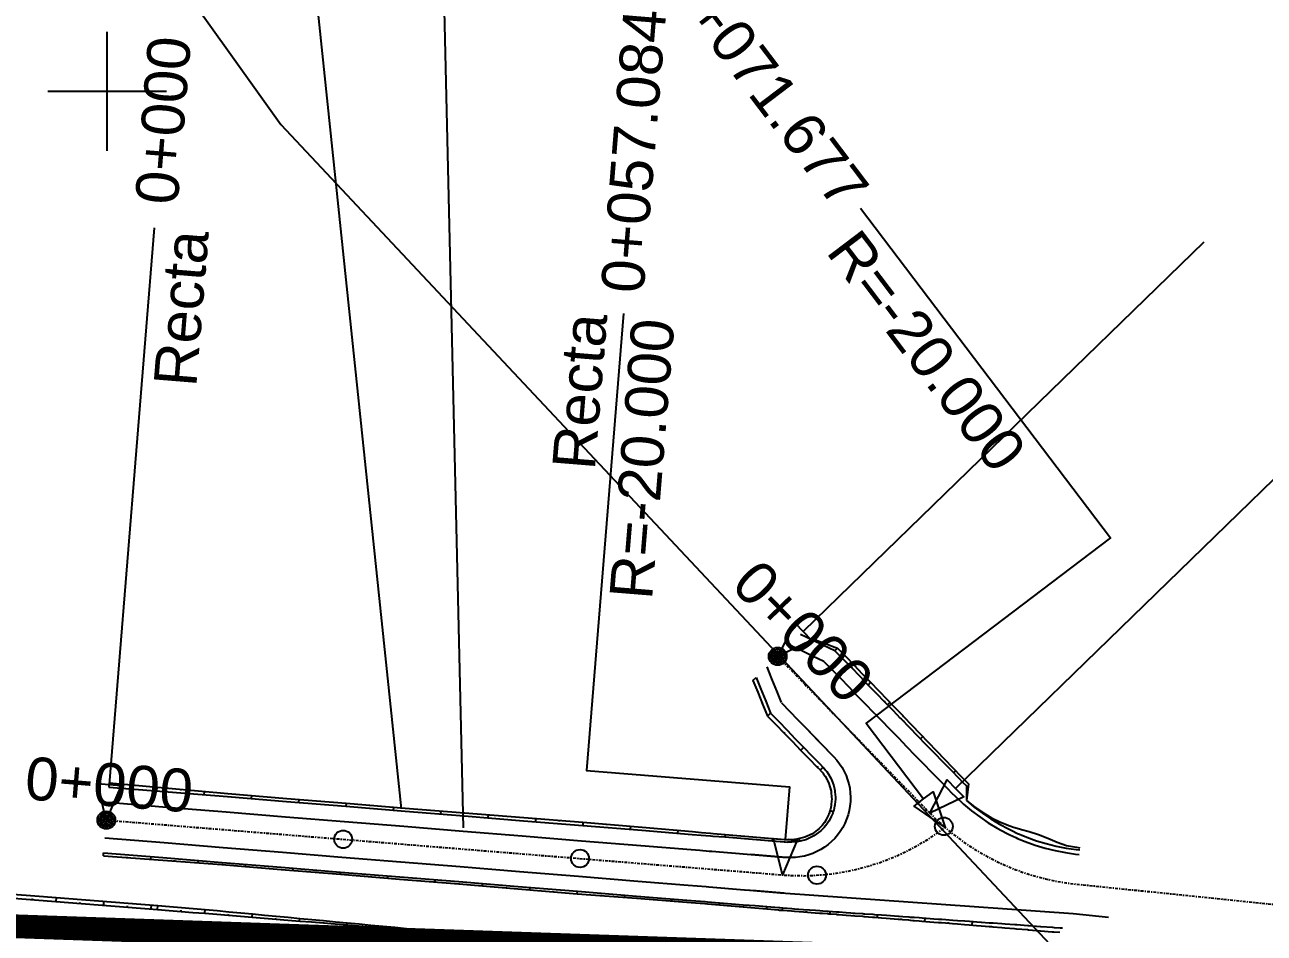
# Model space of a CAD drawing. Header units: metres. Extents: x -4 to 509425, y 7549 to 4732445.
# Drawn here: x 481293.1 to 481397.4, y 4719329.2 to 4719405.6 of the extents above; entities that cross this region are included whole.
import ezdxf
from ezdxf import colors
from ezdxf.entities.mleader import LeaderData, LeaderLine
from ezdxf.enums import TextEntityAlignment as Align
from ezdxf.math import Vec2, Vec3

# ---------------------------------------------------------------- set-up
doc = ezdxf.new("R2010")
doc.units = ezdxf.units.M
doc.header["$LTSCALE"] = 0.01
doc.header["$MEASUREMENT"] = 0
doc.linetypes.add('322308300149-PRV-PLA-PT-URB-220600-XREF_VIALES_1000$0$ACAD_ISO04W100', pattern=[30, 24, -3, 0, -3])
for name, color, linetype in [('-----caminos burgos', 2, 'Continuous'), ('----tav posible trazado', 50, 'Continuous'), ('322308300149-PRV-PLA-PT-TRA-220201-XREF_PLANTA_1000$0$C-RAIL-EXPL', 7, 'Continuous'), ('322308300149-PRV-PLA-PT-URB-220600-XREF_VIALES_1000$0$C-G-GRID-PAR', 252, 'Continuous'), ('322308300149-PRV-PLA-PT-URB-220600-XREF_VIALES_1000$0$C-ROAD-LANE', 4, 'Continuous'), ('322308300149-PRV-PLA-PT-URB-220600-XREF_VIALES_1000$0$C-ROAD-TEXT-INFO-H030 CE-MI-215_2', 1, 'Continuous'), ('322308300149-PRV-PLA-PT-URB-220600-XREF_VIALES_1000$0$C-ROAD-TEXT-INFO-H030 CS-MI-214_9', 1, 'Continuous'), ('322308300149-PRV-PLA-PT-URB-220600-XREF_VIALES_1000$0$G-ANNO-TEXT-05', 2, 'Continuous'), ('322308300149-PRV-PLA-PT-URB-220603-XREF_TXT_VIALES_1000$0$G-ANNO-TEXT-CAM-SERVICIO', 2, 'Continuous')]:
    doc.layers.add(name, color=color, linetype=linetype)
for name, color, linetype, true_color in [('322308300149-PRV-PLA-PT-TRA-220201-XREF_PLANTA_1000$0$C-RAIL-SLOP-FILL', 7, 'Continuous', 0x2eb800), ('322308300149-PRV-PLA-PT-URB-220600-XREF_VIALES_1000$0$C-ROAD-CNTR-CAMINOS', 1, '322308300149-PRV-PLA-PT-URB-220600-XREF_VIALES_1000$0$ACAD_ISO04W100', 0xff0000), ('322308300149-PRV-PLA-PT-URB-220600-XREF_VIALES_1000$0$C-ROAD-TEXT-CNPK-CAMINOS', 1, 'Continuous', 0xff0000), ('322308300149-PRV-PLA-PT-URB-220600-XREF_VIALES_1000$0$C-ROAD-TEXT-CNPK-CAMINOS SERVICIO', 1, 'Continuous', 0xff0000), ('322308300149-PRV-PLA-PT-URB-220600-XREF_VIALES_1000$0$C-ROAD-TEXT-CNPK-CAMINOS-ENLACE', 1, 'Continuous', 0xff0000)]:
    doc.layers.add(name, color=color, linetype=linetype, true_color=true_color)
doc.layers.add('322308300149-PRV-PLA-PT-URB-220600-XREF_VIALES_1000$0$C-ROAD-SLOP-CUTT-CAMINOS', color=7, linetype='Continuous', lineweight=13, true_color=0xff1f1f)
doc.layers.add('322308300149-PRV-PLA-PT-URB-220600-XREF_VIALES_1000$0$C-ROAD-SLOP-FILL-CAMINOS', color=7, linetype='Continuous', lineweight=13, true_color=0x2eb800)
doc.styles.add('322308300149-PRV-PLA-PT-URB-220600-XREF_VIALES_1000$0$Standard', font='arial.ttf')
doc.styles.add('322308300149-PRV-PLA-PT-URB-220600-XREF_VIALES_1000$0$TYPSA_Arial_4.0mm', font='arial.ttf', dxfattribs={"height": 4})
doc.styles.add('322308300149-PRV-PLA-PT-URB-220603-XREF_TXT_VIALES_1000$0$TYPSA_Arial_4.0mm', font='arial.ttf', dxfattribs={"height": 4})

# ---------------------------------------------------------------- blocks, each defined once
blk = doc.blocks.new('322308300149-PRV-PLA-PT-URB-220603-XREF_TXT_VIALES_1000$0$_None')
blk = doc.blocks.new('322308300149-PRV-PLA-PT-URB-220600-XREF_VIALES_1000$0$_None')

msp = doc.modelspace()

# ---------------------------------------------------------------- linework, layer by layer
at = {"layer": '-----caminos burgos'}
msp.add_polyline3d([(481048.411, 4719750.846, 678.667), (481049.974, 4719732.644, 0), (481057.879, 4719714.134, 678.225), (481083.9, 4719666.799, 676.38), (481108.5, 4719628.999, 676.271), (481119.3, 4719602.499, 676.764), (481129.3, 4719591.299, 676.42), (481153.8, 4719573.899, 676.287), (481244.7, 4719494.999, 677.228), (481314.6, 4719397.199, 678.536), (481397.2, 4719309.2, 678.749), (481471.7, 4719234.699, 679.267), (481540.899, 4719155.199, 680.025), (481552.5, 4719145.599, 680.234), (481566.6, 4719140.399, 679.962), (481626.3, 4719133.799, 679.89), (482104.8, 4719085.799, 679.662), (482126.597, 4719084.108, 679.48)], dxfattribs=at)
at = {"layer": '----tav posible trazado', "const_width": 2}
msp.add_lwpolyline([(493126.297, 4722566.687), (489089.768, 4719983.412), (487391.991, 4719524.721), (486385.747, 4719333.899), (484807.586, 4719492.276), (483449.21, 4719303.957), (482224.131, 4719297.677), (480281.462, 4719364.551), (479800.807, 4719478.806), (478248.851, 4719057.394), (477438.206, 4718935.458)], dxfattribs=at)
at = {"layer": '322308300149-PRV-PLA-PT-TRA-220201-XREF_PLANTA_1000$0$C-RAIL-EXPL', "lineweight": -3, "flags": 128}
for points in [[(481182.561, 4719339.883), (481184.387, 4719339.768), (481194.378, 4719339.127), (481204.369, 4719338.473), (481214.36, 4719337.804), (481224.349, 4719337.122), (481234.337, 4719336.426), (481244.324, 4719335.716), (481254.31, 4719334.992), (481264.296, 4719334.255), (481274.28, 4719333.504), (481284.263, 4719332.739), (481294.245, 4719331.96), (481304.226, 4719331.167)], [(481182.569, 4719337.878), (481184.26, 4719337.772), (481194.249, 4719337.132), (481204.237, 4719336.477), (481214.225, 4719335.809), (481224.211, 4719335.127), (481234.196, 4719334.431), (481244.181, 4719333.721), (481254.164, 4719332.998), (481264.147, 4719332.26), (481274.128, 4719331.509), (481284.109, 4719330.745), (481294.088, 4719329.966), (481304.066, 4719329.174)], [(481304.236, 4719331.167), (481305.224, 4719331.087), (481306.222, 4719331.007), (481307.22, 4719330.927), (481308.218, 4719330.847), (481309.216, 4719330.766), (481310.214, 4719330.685), (481311.212, 4719330.604), (481312.21, 4719330.524), (481313.208, 4719330.442), (481314.206, 4719330.361), (481315.204, 4719330.28), (481316.202, 4719330.198), (481317.2, 4719330.117), (481318.197, 4719330.035), (481319.195, 4719329.953), (481320.193, 4719329.871), (481321.191, 4719329.789), (481322.189, 4719329.706), (481323.187, 4719329.624), (481324.185, 4719329.541), (481325.182, 4719329.458), (481326.18, 4719329.376), (481327.178, 4719329.292), (481328.176, 4719329.209), (481329.174, 4719329.126)], [(481304.236, 4719331.167), (481305.224, 4719331.087), (481306.222, 4719331.007), (481307.22, 4719330.927), (481308.218, 4719330.847), (481309.216, 4719330.766), (481310.214, 4719330.685), (481311.212, 4719330.604), (481312.21, 4719330.524), (481313.208, 4719330.442), (481314.206, 4719330.361), (481315.204, 4719330.28), (481316.202, 4719330.198), (481317.2, 4719330.117), (481318.197, 4719330.035), (481319.195, 4719329.953), (481320.193, 4719329.871), (481321.191, 4719329.789), (481322.189, 4719329.706), (481323.187, 4719329.624), (481324.185, 4719329.541), (481325.182, 4719329.458), (481326.18, 4719329.376), (481327.178, 4719329.292), (481328.176, 4719329.209), (481329.174, 4719329.126)]]:
    msp.add_lwpolyline(points, dxfattribs=at)
at = {"layer": '322308300149-PRV-PLA-PT-TRA-220201-XREF_PLANTA_1000$0$C-RAIL-SLOP-FILL', "lineweight": -3}
for p, q in [((481293.723, 4719332.001), (481293.73, 4719332.098)), ((481293.723, 4719332.001), (481293.73, 4719332.098)), ((481295.717, 4719331.843), (481295.742, 4719332.169)), ((481295.717, 4719331.843), (481295.742, 4719332.169)), ((481297.71, 4719331.685), (481297.718, 4719331.783)), ((481297.71, 4719331.685), (481297.718, 4719331.783)), ((481299.704, 4719331.526), (481299.73, 4719331.854)), ((481299.704, 4719331.526), (481299.73, 4719331.854)), ((481301.698, 4719331.368), (481301.706, 4719331.467)), ((481301.698, 4719331.368), (481301.706, 4719331.467)), ((481303.691, 4719331.21), (481303.718, 4719331.539)), ((481303.691, 4719331.21), (481303.718, 4719331.539)), ((481304.236, 4719331.167), (481304.262, 4719331.496)), ((481304.236, 4719331.167), (481304.262, 4719331.496)), ((481306.23, 4719331.007), (481306.237, 4719331.106)), ((481306.23, 4719331.007), (481306.237, 4719331.106)), ((481308.223, 4719330.846), (481308.249, 4719331.172)), ((481308.223, 4719330.846), (481308.249, 4719331.172)), ((481310.217, 4719330.685), (481310.224, 4719330.775)), ((481310.217, 4719330.685), (481310.224, 4719330.775)), ((481312.21, 4719330.524), (481312.232, 4719330.797)), ((481312.21, 4719330.524), (481312.232, 4719330.797)), ((481314.203, 4719330.361), (481314.21, 4719330.436)), ((481314.203, 4719330.361), (481314.21, 4719330.436)), ((481316.197, 4719330.199), (481316.215, 4719330.421)), ((481316.197, 4719330.199), (481316.215, 4719330.421)), ((481318.19, 4719330.035), (481318.195, 4719330.095)), ((481318.19, 4719330.035), (481318.195, 4719330.095)), ((481320.183, 4719329.872), (481320.198, 4719330.045)), ((481320.183, 4719329.872), (481320.198, 4719330.045)), ((481322.177, 4719329.707), (481322.18, 4719329.752)), ((481322.177, 4719329.707), (481322.18, 4719329.752)), ((481324.17, 4719329.542), (481324.18, 4719329.67)), ((481324.17, 4719329.542), (481324.18, 4719329.67)), ((481326.163, 4719329.377), (481326.166, 4719329.409)), ((481326.163, 4719329.377), (481326.166, 4719329.409)), ((481328.156, 4719329.211), (481328.163, 4719329.298)), ((481328.156, 4719329.211), (481328.163, 4719329.298))]:
    msp.add_line(p, q, dxfattribs=at)
at = {"layer": '322308300149-PRV-PLA-PT-TRA-220201-XREF_PLANTA_1000$0$C-RAIL-SLOP-FILL', "lineweight": -3, "flags": 128}
for points in [[(481182.833, 4719342.024), (481184.52, 4719341.876), (481194.5, 4719340.997), (481204.477, 4719340.102), (481214.454, 4719339.198), (481224.429, 4719338.289), (481234.407, 4719337.425), (481244.38, 4719336.497), (481254.352, 4719335.564), (481264.327, 4719334.674), (481274.302, 4719333.798), (481284.287, 4719333.049), (481294.271, 4719332.286), (481304.252, 4719331.497)], [(481304.262, 4719331.496), (481305.25, 4719331.417), (481306.249, 4719331.338), (481307.247, 4719331.259), (481308.244, 4719331.172), (481309.241, 4719331.079), (481310.238, 4719330.985), (481311.235, 4719330.891), (481312.232, 4719330.797), (481313.229, 4719330.703), (481314.226, 4719330.609), (481315.223, 4719330.515), (481316.22, 4719330.421), (481317.217, 4719330.327), (481318.214, 4719330.233), (481319.211, 4719330.138), (481320.207, 4719330.044), (481321.204, 4719329.949), (481322.201, 4719329.855), (481323.198, 4719329.762), (481324.195, 4719329.669), (481325.192, 4719329.576), (481326.189, 4719329.482), (481327.186, 4719329.389), (481328.183, 4719329.296), (481329.18, 4719329.203), (481330.177, 4719329.11)], [(481304.262, 4719331.496), (481305.25, 4719331.417), (481306.249, 4719331.338), (481307.247, 4719331.259), (481308.244, 4719331.172), (481309.241, 4719331.079), (481310.238, 4719330.985), (481311.235, 4719330.891), (481312.232, 4719330.797), (481313.229, 4719330.703), (481314.226, 4719330.609), (481315.223, 4719330.515), (481316.22, 4719330.421), (481317.217, 4719330.327), (481318.214, 4719330.233), (481319.211, 4719330.138), (481320.207, 4719330.044), (481321.204, 4719329.949), (481322.201, 4719329.855), (481323.198, 4719329.762), (481324.195, 4719329.669), (481325.192, 4719329.576), (481326.189, 4719329.482), (481327.186, 4719329.389), (481328.183, 4719329.296), (481329.18, 4719329.203), (481330.177, 4719329.11)]]:
    msp.add_lwpolyline(points, dxfattribs=at)
at = {"layer": '322308300149-PRV-PLA-PT-URB-220600-XREF_VIALES_1000$0$C-ROAD-CNTR-CAMINOS', "lineweight": -3, "flags": 128}
msp.add_lwpolyline([(481356.432, 4719352.463), (481369.244, 4719339.27, 0.1762434), (481381.55, 4719333.307), (481663.072, 4719304.417)], format="xyb", dxfattribs=at)
at = {"layer": '322308300149-PRV-PLA-PT-URB-220600-XREF_VIALES_1000$0$C-ROAD-LANE', "lineweight": -3, "flags": 128}
for points in [[(481357.431, 4719353.433), (481358.393, 4719352.973), (481359.354, 4719352.513), (481360.316, 4719352.052)], [(481360.323, 4719352.045), (481361.012, 4719351.335), (481361.709, 4719350.618), (481362.406, 4719349.9), (481363.102, 4719349.183), (481363.799, 4719348.465), (481364.496, 4719347.748), (481364.732, 4719347.504)], [(481355.513, 4719351.571), (481355.918, 4719350.57), (481356.324, 4719349.57), (481356.729, 4719348.569)], [(481356.736, 4719348.562), (481357.425, 4719347.852), (481358.122, 4719347.134), (481358.819, 4719346.417), (481359.515, 4719345.7), (481360.212, 4719344.982), (481360.909, 4719344.265), (481361.145, 4719344.021)], [(481364.739, 4719347.497), (481365.192, 4719347.031), (481365.822, 4719346.382), (481365.889, 4719346.313), (481366.586, 4719345.596), (481367.282, 4719344.878), (481367.979, 4719344.161), (481368.675, 4719343.444), (481369.372, 4719342.726), (481370.069, 4719342.009), (481370.765, 4719341.291), (481371.037, 4719341.011), (481371.415, 4719340.634), (481372.058, 4719340.041), (481372.73, 4719339.481), (481373.43, 4719338.956), (481374.154, 4719338.466), (481374.903, 4719338.012), (481375.673, 4719337.597), (481375.962, 4719337.454), (481376.463, 4719337.221), (481376.619, 4719337.152), (481377.27, 4719336.884), (481378.094, 4719336.589), (481378.931, 4719336.335), (481379.78, 4719336.123), (481380.638, 4719335.954), (481381.504, 4719335.828), (481381.806, 4719335.794), (481381.809, 4719335.794)], [(481353.711, 4719332.826), (481356.701, 4719332.583), (481381.295, 4719330.82), (481384.279, 4719330.514)]]:
    msp.add_lwpolyline(points, dxfattribs=at)
msp.add_lwpolyline([(481359.055, 4719346.174), (481361.143, 4719344.023, -0.6923988), (481357.152, 4719335.556), (481354.162, 4719335.799)], format="xyb", dxfattribs=at)
at = {"layer": '322308300149-PRV-PLA-PT-URB-220600-XREF_VIALES_1000$0$C-ROAD-SLOP-CUTT-CAMINOS', "lineweight": -3, "flags": 128}
for points in [[(481358.354, 4719354.329), (481359.316, 4719353.869), (481360.277, 4719353.409), (481361.239, 4719352.949)], [(481359.316, 4719353.869), (481359.374, 4719353.926)], [(481359.316, 4719353.869), (481360.277, 4719353.409), (481361.239, 4719352.949)], [(481359.374, 4719353.926), (481360.419, 4719353.546), (481361.463, 4719353.167)], [(481361.12, 4719353.006), (481361.184, 4719353.068)], [(481361.246, 4719352.942), (481361.47, 4719353.159)], [(481361.246, 4719352.942), (481361.935, 4719352.231), (481362.632, 4719351.514), (481363.329, 4719350.797), (481364.025, 4719350.079), (481364.722, 4719349.362), (481365.419, 4719348.644), (481365.655, 4719348.4)], [(481361.246, 4719352.942), (481361.935, 4719352.231), (481362.632, 4719351.514), (481363.329, 4719350.797), (481364.025, 4719350.079), (481364.722, 4719349.362), (481365.419, 4719348.644), (481365.655, 4719348.4)], [(481361.47, 4719353.159), (481362.157, 4719352.447), (481362.852, 4719351.727), (481363.546, 4719351.007), (481364.24, 4719350.288), (481364.934, 4719349.568), (481365.629, 4719348.848), (481365.865, 4719348.604)], [(481362.639, 4719351.507), (481362.705, 4719351.571)], [(481354.346, 4719350.437), (481354.607, 4719350.69)], [(481354.346, 4719350.437), (481354.753, 4719349.439), (481355.161, 4719348.441), (481355.569, 4719347.443)], [(481354.607, 4719350.69), (481355.012, 4719349.69), (481355.417, 4719348.689), (481355.822, 4719347.689)], [(481364.032, 4719350.072), (481364.247, 4719350.281)], [(481355.101, 4719348.588), (481355.178, 4719348.662)], [(481365.426, 4719348.637), (481365.489, 4719348.698)], [(481355.576, 4719347.436), (481355.829, 4719347.681)], [(481355.829, 4719347.681), (481356.518, 4719346.971), (481357.215, 4719346.254), (481357.912, 4719345.536), (481358.608, 4719344.819), (481359.305, 4719344.101), (481360.002, 4719343.384), (481360.239, 4719343.14)], [(481365.662, 4719348.393), (481365.872, 4719348.596)], [(481365.662, 4719348.393), (481366.115, 4719347.927), (481366.745, 4719347.278), (481366.812, 4719347.209), (481367.509, 4719346.492), (481368.205, 4719345.775), (481368.902, 4719345.057), (481369.599, 4719344.34), (481370.295, 4719343.622), (481370.992, 4719342.905), (481371.688, 4719342.188), (481371.96, 4719341.908), (481372.31, 4719341.558)], [(481365.662, 4719348.393), (481366.115, 4719347.927), (481366.745, 4719347.278), (481366.812, 4719347.209), (481367.509, 4719346.492), (481368.205, 4719345.775), (481368.902, 4719345.057), (481369.599, 4719344.34), (481370.295, 4719343.622), (481370.992, 4719342.905), (481371.688, 4719342.188), (481371.96, 4719341.908), (481372.31, 4719341.558), (481372.313, 4719340.332)], [(481365.872, 4719348.596), (481366.323, 4719348.129), (481366.951, 4719347.478), (481367.017, 4719347.409), (481367.711, 4719346.689), (481368.404, 4719345.968), (481369.097, 4719345.246), (481369.788, 4719344.524), (481370.479, 4719343.801), (481371.173, 4719343.081), (481371.872, 4719342.365), (481372.144, 4719342.086), (481372.491, 4719341.745), (481372.313, 4719340.333)], [(481355.576, 4719347.436), (481356.267, 4719346.727), (481356.965, 4719346.011), (481357.663, 4719345.295), (481358.362, 4719344.579), (481359.06, 4719343.864), (481359.759, 4719343.148), (481359.997, 4719342.905)], [(481367.056, 4719346.958), (481367.117, 4719347.018)], [(481356.972, 4719346.004), (481357.047, 4719346.076)], [(481368.449, 4719345.524), (481368.647, 4719345.715)], [(481358.369, 4719344.572), (481358.615, 4719344.812)], [(481369.842, 4719344.089), (481369.899, 4719344.143)], [(481360.242, 4719343.136), (481360.243, 4719343.135), (481360.482, 4719342.862), (481360.554, 4719342.767), (481360.699, 4719342.556), (481360.89, 4719342.22), (481360.918, 4719342.162), (481361.035, 4719341.891), (481361.141, 4719341.576), (481361.233, 4719341.172), (481361.251, 4719341.055), (481361.284, 4719340.615), (481361.283, 4719340.429), (481361.273, 4719340.254), (481361.238, 4719339.96), (481361.218, 4719339.844), (481361.191, 4719339.72), (481361.185, 4719339.691), (481361.141, 4719339.522), (481361.121, 4719339.455), (481361.087, 4719339.351), (481361.082, 4719339.335), (481361.061, 4719339.278), (481361.039, 4719339.217), (481361.013, 4719339.153), (481361.004, 4719339.129), (481361.004, 4719339.129), (481361.004, 4719339.128), (481361, 4719339.12), (481360.998, 4719339.114), (481360.981, 4719339.075), (481360.971, 4719339.051), (481360.966, 4719339.04), (481360.953, 4719339.011), (481360.95, 4719339.006), (481360.942, 4719338.988), (481360.942, 4719338.987), (481360.937, 4719338.978), (481360.934, 4719338.971), (481360.931, 4719338.964), (481360.931, 4719338.964), (481360.93, 4719338.963), (481360.93, 4719338.962), (481360.925, 4719338.952), (481360.728, 4719338.589), (481360.565, 4719338.347), (481360.346, 4719338.076), (481360.068, 4719337.795), (481359.472, 4719337.352), (481358.799, 4719337.037), (481358.078, 4719336.861), (481357.627, 4719336.826), (481357.337, 4719336.833), (481357.263, 4719336.838)], [(481360, 4719342.902), (481360.001, 4719342.901), (481360.219, 4719342.653), (481360.285, 4719342.567), (481360.418, 4719342.376), (481360.593, 4719342.071), (481360.619, 4719342.018), (481360.728, 4719341.772), (481360.827, 4719341.485), (481360.916, 4719341.118), (481360.934, 4719341.01), (481360.971, 4719340.609), (481360.973, 4719340.438), (481360.967, 4719340.277), (481360.941, 4719340.006), (481360.925, 4719339.9), (481360.904, 4719339.784), (481360.898, 4719339.758), (481360.862, 4719339.601), (481360.845, 4719339.539), (481360.817, 4719339.442), (481360.812, 4719339.427), (481360.795, 4719339.374), (481360.776, 4719339.316), (481360.754, 4719339.257), (481360.746, 4719339.235), (481360.746, 4719339.234), (481360.746, 4719339.234), (481360.742, 4719339.226), (481360.74, 4719339.22), (481360.726, 4719339.184), (481360.717, 4719339.162), (481360.713, 4719339.151), (481360.702, 4719339.124), (481360.7, 4719339.119), (481360.693, 4719339.103), (481360.692, 4719339.102), (481360.688, 4719339.093), (481360.686, 4719339.086), (481360.683, 4719339.08), (481360.683, 4719339.079), (481360.682, 4719339.079), (481360.682, 4719339.078), (481360.678, 4719339.068), (481360.504, 4719338.726), (481360.359, 4719338.497), (481360.161, 4719338.24), (481359.907, 4719337.971), (481359.354, 4719337.547), (481358.726, 4719337.243), (481358.048, 4719337.073), (481357.623, 4719337.037), (481357.349, 4719337.042), (481357.28, 4719337.047)], [(481359.766, 4719343.141), (481359.839, 4719343.212)], [(481360, 4719342.902), (481360.242, 4719343.136)], [(481371.236, 4719342.654), (481371.418, 4719342.831)], [(481360.866, 4719341.324), (481360.961, 4719341.346)], [(481372.311, 4719341.093), (481372.345, 4719341.129)], [(481326.087, 4719339.623), (481326.08, 4719339.547)], [(481328.08, 4719339.463), (481328.059, 4719339.206)], [(481330.074, 4719339.303), (481330.067, 4719339.226)], [(481360.837, 4719339.51), (481361.111, 4719339.424)], [(481332.067, 4719339.144), (481332.046, 4719338.883)], [(481334.061, 4719338.984), (481334.055, 4719338.905)], [(481336.055, 4719338.824), (481336.033, 4719338.56)], [(481338.048, 4719338.664), (481338.042, 4719338.584)], [(481340.042, 4719338.504), (481340.02, 4719338.236)], [(481342.035, 4719338.34), (481342.029, 4719338.26)], [(481344.028, 4719338.175), (481344.007, 4719337.913)], [(481346.021, 4719338.006), (481346.015, 4719337.93)], [(481348.014, 4719337.833), (481347.994, 4719337.59)], [(481350.006, 4719337.656), (481350, 4719337.588)], [(481351.998, 4719337.479), (481351.981, 4719337.267)], [(481353.991, 4719337.311), (481353.986, 4719337.249)], [(481359.875, 4719337.946), (481359.922, 4719337.893)], [(481355.984, 4719337.149), (481355.968, 4719336.943)], [(481358.217, 4719337.115), (481358.257, 4719336.905)], [(481299.682, 4719335.686), (481299.702, 4719335.936)], [(481299.682, 4719335.686), (481304.669, 4719335.324), (481309.656, 4719334.96), (481314.639, 4719334.545), (481319.622, 4719334.131), (481324.605, 4719333.723), (481329.588, 4719333.314), (481334.571, 4719332.906), (481339.555, 4719332.497), (481344.541, 4719332.124), (481348.78, 4719331.789), (481349.525, 4719331.729), (481350.305, 4719331.665), (481350.522, 4719331.647), (481351.518, 4719331.564), (481352.515, 4719331.478), (481353.511, 4719331.39), (481354.507, 4719331.3), (481355.503, 4719331.212), (481356.499, 4719331.128), (481356.583, 4719331.121), (481356.842, 4719331.1)], [(481299.702, 4719335.936), (481304.686, 4719335.532), (481309.67, 4719335.128), (481314.653, 4719334.724), (481319.637, 4719334.32), (481324.621, 4719333.916), (481329.604, 4719333.512), (481334.588, 4719333.108), (481339.571, 4719332.704), (481344.555, 4719332.3), (481348.794, 4719331.956), (481349.539, 4719331.896), (481350.319, 4719331.832), (481350.535, 4719331.815), (481351.532, 4719331.734), (481352.529, 4719331.653), (481353.526, 4719331.572), (481354.522, 4719331.492), (481355.519, 4719331.411), (481356.516, 4719331.33), (481356.599, 4719331.323), (481356.856, 4719331.304)], [(481301.677, 4719335.541), (481301.682, 4719335.611)], [(481303.672, 4719335.396), (481303.689, 4719335.613)], [(481305.666, 4719335.251), (481305.671, 4719335.311)], [(481307.661, 4719335.106), (481307.676, 4719335.29)], [(481309.656, 4719334.96), (481309.66, 4719335.011)], [(481311.649, 4719334.794), (481311.663, 4719334.967)], [(481313.642, 4719334.628), (481313.646, 4719334.681)], [(481315.635, 4719334.463), (481315.65, 4719334.643)], [(481317.628, 4719334.297), (481317.633, 4719334.352)], [(481319.622, 4719334.131), (481319.637, 4719334.32)], [(481321.615, 4719333.968), (481321.62, 4719334.025)], [(481323.608, 4719333.804), (481323.624, 4719333.997)], [(481325.602, 4719333.641), (481325.606, 4719333.699)], [(481327.595, 4719333.478), (481327.611, 4719333.674)], [(481329.588, 4719333.314), (481329.593, 4719333.374)], [(481331.581, 4719333.151), (481331.598, 4719333.35)], [(481333.575, 4719332.987), (481333.58, 4719333.048)], [(481335.568, 4719332.824), (481335.585, 4719333.027)], [(481337.561, 4719332.661), (481337.566, 4719332.722)], [(481339.555, 4719332.497), (481339.571, 4719332.704)], [(481341.549, 4719332.348), (481341.554, 4719332.406)], [(481343.544, 4719332.199), (481343.558, 4719332.381)], [(481345.538, 4719332.045), (481345.542, 4719332.097)], [(481347.532, 4719331.888), (481347.545, 4719332.057)], [(481349.525, 4719331.729), (481349.529, 4719331.779)], [(481351.518, 4719331.564), (481351.532, 4719331.734)], [(481353.511, 4719331.39), (481353.515, 4719331.444)], [(481355.503, 4719331.212), (481355.519, 4719331.411)], [(481356.846, 4719331.101), (481356.86, 4719331.304)], [(481356.846, 4719331.101), (481357.594, 4719331.046), (481357.836, 4719331.028), (481358.591, 4719330.973), (481359.588, 4719330.899), (481359.949, 4719330.872), (481360.202, 4719330.853), (481360.209, 4719330.852), (481360.585, 4719330.824), (481360.693, 4719330.815), (481361.365, 4719330.764), (481361.437, 4719330.759), (481361.583, 4719330.748), (481362.181, 4719330.702), (481362.58, 4719330.671), (481362.925, 4719330.644), (481363.577, 4719330.594), (481363.668, 4719330.587), (481363.738, 4719330.581), (481364.412, 4719330.528), (481364.574, 4719330.515), (481365.156, 4719330.469), (481365.571, 4719330.436), (481365.9, 4719330.41), (481366.567, 4719330.357), (481366.644, 4719330.35), (481366.934, 4719330.327), (481367.451, 4719330.285), (481367.564, 4719330.276), (481367.807, 4719330.256), (481367.905, 4719330.248), (481368.328, 4719330.214), (481368.561, 4719330.195), (481369.238, 4719330.139), (481369.558, 4719330.113), (481369.95, 4719330.081), (481370.181, 4719330.063), (481370.212, 4719330.06), (481370.554, 4719330.032), (481371.152, 4719329.984), (481371.551, 4719329.952), (481372.15, 4719329.904), (481372.548, 4719329.873), (481373.173, 4719329.824), (481373.545, 4719329.795), (481373.555, 4719329.794), (481374.217, 4719329.743), (481374.424, 4719329.728), (481374.542, 4719329.718), (481375.28, 4719329.658), (481375.539, 4719329.637), (481376.36, 4719329.568), (481376.535, 4719329.553), (481377.453, 4719329.471), (481377.532, 4719329.464), (481378.528, 4719329.377), (481378.557, 4719329.375), (481379.524, 4719329.291), (481379.669, 4719329.279), (481380.18, 4719329.248)], [(481356.86, 4719331.304), (481357.608, 4719331.251), (481357.851, 4719331.233), (481358.606, 4719331.179), (481359.603, 4719331.108), (481359.964, 4719331.082), (481360.217, 4719331.064), (481360.224, 4719331.063), (481360.601, 4719331.036), (481360.708, 4719331.029), (481361.381, 4719330.98), (481361.452, 4719330.975), (481361.598, 4719330.965), (481362.196, 4719330.922), (481362.596, 4719330.893), (481362.941, 4719330.869), (481363.593, 4719330.822), (481363.685, 4719330.815), (481363.755, 4719330.81), (481364.429, 4719330.762), (481364.59, 4719330.75), (481365.173, 4719330.709), (481365.588, 4719330.679), (481365.918, 4719330.655), (481366.585, 4719330.607), (481366.662, 4719330.602), (481366.952, 4719330.581), (481367.47, 4719330.544), (481367.583, 4719330.536), (481367.826, 4719330.518), (481367.924, 4719330.511), (481368.347, 4719330.481), (481368.58, 4719330.464), (481369.258, 4719330.416), (481369.578, 4719330.393), (481369.97, 4719330.365), (481370.201, 4719330.348), (481370.233, 4719330.346), (481370.575, 4719330.321), (481371.173, 4719330.278), (481371.573, 4719330.25), (481372.172, 4719330.207), (481372.57, 4719330.178), (481373.195, 4719330.134), (481373.567, 4719330.107), (481373.578, 4719330.106), (481374.24, 4719330.059), (481374.446, 4719330.044), (481374.565, 4719330.035), (481375.304, 4719329.982), (481375.562, 4719329.964), (481376.384, 4719329.905), (481376.56, 4719329.892), (481377.478, 4719329.827), (481377.557, 4719329.821), (481378.555, 4719329.749), (481378.584, 4719329.747), (481379.552, 4719329.678), (481379.697, 4719329.667), (481380.207, 4719329.631), (481380.389, 4719329.618)], [(481358.84, 4719330.954), (481358.845, 4719331.016)], [(481360.835, 4719330.805), (481360.85, 4719331.018)], [(481362.829, 4719330.652), (481362.834, 4719330.719)], [(481364.823, 4719330.496), (481364.84, 4719330.732)], [(481366.817, 4719330.336), (481366.822, 4719330.412)], [(481368.81, 4719330.174), (481368.83, 4719330.446)], [(481370.804, 4719330.012), (481370.81, 4719330.099)], [(481372.797, 4719329.853), (481372.819, 4719330.16)]]:
    msp.add_lwpolyline(points, dxfattribs=at)
at = {"layer": '322308300149-PRV-PLA-PT-URB-220600-XREF_VIALES_1000$0$C-ROAD-SLOP-FILL-CAMINOS', "lineweight": -3, "flags": 128}
for points in [[(481372.313, 4719340.333), (481372.988, 4719339.807), (481373.694, 4719339.326), (481374.428, 4719338.892), (481375.188, 4719338.51), (481375.978, 4719338.199), (481376.274, 4719338.097), (481376.784, 4719337.94), (481376.942, 4719337.895), (481377.599, 4719337.733), (481378.387, 4719337.474), (481379.159, 4719337.16), (481379.938, 4719336.832), (481380.738, 4719336.538), (481381.573, 4719336.4), (481381.864, 4719336.362), (481381.867, 4719336.361)], [(481372.313, 4719340.332), (481372.97, 4719339.785), (481373.654, 4719339.27), (481374.363, 4719338.791), (481375.095, 4719338.348), (481375.848, 4719337.942), (481376.13, 4719337.802), (481376.62, 4719337.574), (481376.773, 4719337.506), (481377.41, 4719337.245), (481378.215, 4719336.956), (481379.034, 4719336.707), (481379.864, 4719336.5), (481380.704, 4719336.335), (481381.55, 4719336.212), (481381.845, 4719336.179), (481381.848, 4719336.178)], [(481373.277, 4719339.554), (481373.305, 4719339.591)]]:
    msp.add_lwpolyline(points, dxfattribs=at)
at = {"layer": '322308300149-PRV-PLA-PT-URB-220600-XREF_VIALES_1000$0$C-ROAD-TEXT-CNPK-CAMINOS'}
for centre in [(481339.795, 4719335.459), (481359.736, 4719334.055)]:
    msp.add_circle(centre, 0.75, dxfattribs=at)
at = {"layer": '322308300149-PRV-PLA-PT-URB-220600-XREF_VIALES_1000$0$C-ROAD-TEXT-CNPK-CAMINOS SERVICIO'}
for centre in [(481339.795, 4719335.459), (481359.736, 4719334.055)]:
    msp.add_circle(centre, 0.75, dxfattribs=at)
at = {"layer": '322308300149-PRV-PLA-PT-URB-220600-XREF_VIALES_1000$0$C-ROAD-TEXT-CNPK-CAMINOS-ENLACE'}
for centre, radius in [((481356.432, 4719352.463), 0.75), ((481356.432, 4719352.463), 0.6), ((481356.432, 4719352.463), 0.45), ((481356.432, 4719352.463), 0.3), ((481356.432, 4719352.463), 0.15), ((481370.41, 4719338.161), 0.75)]:
    msp.add_circle(centre, radius, dxfattribs=at)
at = {"layer": '322308300149-PRV-PLA-PT-URB-220600-XREF_VIALES_1000$0$C-ROAD-TEXT-INFO-H030 CE-MI-215_2', "lineweight": -3, "flags": 128}
for points in [[(481392.302, 4719387.296), (481358.584, 4719354.553), (481359.281, 4719353.836), (481356.432, 4719352.463), (481357.888, 4719355.27), (481358.584, 4719354.553)], [(481405.114, 4719374.102), (481371.396, 4719341.36), (481372.093, 4719340.642), (481369.244, 4719339.27), (481370.699, 4719342.077), (481371.396, 4719341.36)]]:
    msp.add_lwpolyline(points, dxfattribs=at)
at = {"layer": '322308300149-PRV-PLA-PT-URB-220600-XREF_VIALES_1000$0$C-ROAD-TEXT-INFO-H030 CS-MI-214_9', "lineweight": -3, "flags": 128}
for points in [[(481363.394, 4719390.184), (481384.442, 4719362.426), (481363.882, 4719346.835), (481368.711, 4719340.467), (481369.507, 4719341.071), (481370.523, 4719338.076), (481367.914, 4719339.863), (481368.711, 4719340.467)], [(481343.449, 4719381.315), (481340.331, 4719342.86), (481357.422, 4719341.474), (481357.065, 4719337.068), (481358.062, 4719336.988), (481356.823, 4719334.078), (481356.068, 4719337.149), (481357.065, 4719337.068)]]:
    msp.add_lwpolyline(points, dxfattribs=at)

# ---------------------------------------------------------------- texts
at = {"layer": '322308300149-PRV-PLA-PT-URB-220600-XREF_VIALES_1000$0$C-ROAD-TEXT-CNPK-CAMINOS-ENLACE', "style": '322308300149-PRV-PLA-PT-URB-220600-XREF_VIALES_1000$0$Standard'}
msp.add_text('0+000', height=3.6, rotation=314.15926, dxfattribs=at).set_placement((481358.584, 4719354.553), align=Align.MIDDLE_CENTER)
at = {"layer": '322308300149-PRV-PLA-PT-URB-220600-XREF_VIALES_1000$0$C-ROAD-TEXT-INFO-H030 CS-MI-214_9', "style": '322308300149-PRV-PLA-PT-URB-220600-XREF_VIALES_1000$0$Standard', "oblique": 360}
msp.add_text('0+071.677', height=3.6, rotation=307.17256, dxfattribs=at).set_placement((481362.873, 4719390.859), align=Align.MIDDLE_RIGHT)
at = {"layer": '322308300149-PRV-PLA-PT-URB-220600-XREF_VIALES_1000$0$C-ROAD-TEXT-INFO-H030 CS-MI-214_9', "style": '322308300149-PRV-PLA-PT-URB-220600-XREF_VIALES_1000$0$Standard'}
msp.add_text('0+057.084', height=3.6, rotation=85.36454, dxfattribs=at).set_placement((481343.331, 4719383.07), align=Align.MIDDLE_LEFT)
at = {"layer": '322308300149-PRV-PLA-PT-URB-220600-XREF_VIALES_1000$0$C-ROAD-TEXT-INFO-H030 CS-MI-214_9', "style": '322308300149-PRV-PLA-PT-URB-220600-XREF_VIALES_1000$0$Standard', "oblique": 360}
msp.add_text('R=-20.000', height=3.6, rotation=307.17256, dxfattribs=at).set_placement((481363.284, 4719388.661), align=Align.TOP_LEFT)
at = {"layer": '322308300149-PRV-PLA-PT-URB-220600-XREF_VIALES_1000$0$C-ROAD-TEXT-INFO-H030 CS-MI-214_9', "style": '322308300149-PRV-PLA-PT-URB-220600-XREF_VIALES_1000$0$Standard'}
msp.add_text('Recta', height=3.6, rotation=85.36454, dxfattribs=at).set_placement((481343.169, 4719381.077), align=Align.BOTTOM_RIGHT)
msp.add_text('R=-20.000', height=3.6, rotation=85.36454, dxfattribs=at).set_placement((481344.166, 4719380.996), align=Align.TOP_RIGHT)

# ---------------------------------------------------------------- next in the draw order: leaders
at = {"layer": '322308300149-PRV-PLA-PT-URB-220603-XREF_TXT_VIALES_1000$0$G-ANNO-TEXT-CAM-SERVICIO', "linetype": 'Continuous'}
ml = msp.add_multileader_mtext('Standard', dxfattribs=at)
ml.set_content('{\\C256;CAMINO DE SERVICIO MARGEN IZQUIERDO 214+900}', color=2, style='322308300149-PRV-PLA-PT-URB-220603-XREF_TXT_VIALES_1000$0$TYPSA_Arial_4.0mm')
ml.set_leader_properties(color=3, linetype='ByLayer', lineweight=-1)
ml.set_arrow_properties(name='322308300149-PRV-PLA-PT-URB-220603-XREF_TXT_VIALES_1000$0$_None')
ml.build(insert=Vec2(0, 0))
ml.multileader.update_dxf_attribs({"has_text_frame": 1, "text_left_attachment_type": 2, "text_right_attachment_type": 2, "dogleg_length": 3, "arrow_head_size": 3})
ctx = ml.context
ctx.base_point, ctx.arrow_head_size, ctx.landing_gap_size, ctx.plane_origin, ctx.plane_x_axis, ctx.plane_y_axis = Vec3(481229.253, 4719443.159), 3, 1.5, Vec3(481489.425, 4719613.85), Vec3(0.995621, -0.0934812), Vec3(0.0934812, 0.995621)
ctx.left_attachment, ctx.right_attachment = 2, 2
notes = []
notes.append((ctx, [(1, (1, 1, 0), (481314.781, 4719435.128), (-0.995621, 0.0934812), 3, [(0, [(481325.089, 4719336.651)], 0, [])])]))
ctx.mtext.insert, ctx.mtext.text_direction, ctx.mtext.rotation, ctx.mtext.width, ctx.mtext.flow_direction = Vec3(481231.266, 4719448.554), Vec3(0.995621, -0.0934812), 6.1895674, 81.0338, 5
ctx.mtext.has_bg_fill, ctx.mtext.bg_color, ctx.mtext.bg_scale_factor, ctx.mtext.bg_transparency, ctx.mtext.use_window_bg_color = 1, -1027028792, 1.5, 0, 1
for ctx, leaders in notes:
    for number, flags, end, landing, length, lines in leaders:
        leader = LeaderData()
        leader.index, (leader.has_last_leader_line, leader.has_dogleg_vector, leader.attachment_direction) = number, flags
        leader.last_leader_point, leader.dogleg_vector, leader.dogleg_length = Vec3(end), Vec3(landing), length
        for number, points, colour, breaks in lines:
            line = LeaderLine()
            line.index, line.vertices, line.color, line.breaks = number, Vec3.list(points), colors.encode_raw_color(colour), breaks
            leader.lines.append(line)
        ctx.leaders.append(leader)

# ---------------------------------------------------------------- next in the draw order: linework, layer by layer
at = {"layer": '322308300149-PRV-PLA-PT-URB-220600-XREF_VIALES_1000$0$C-G-GRID-PAR', "lineweight": -3, "flags": 128}
for points in [[(481300, 4719395), (481300, 4719405)], [(481295, 4719400), (481305, 4719400)]]:
    msp.add_lwpolyline(points, dxfattribs=at)
at = {"layer": '322308300149-PRV-PLA-PT-URB-220600-XREF_VIALES_1000$0$C-ROAD-CNTR-CAMINOS', "lineweight": -3, "flags": 128}
msp.add_lwpolyline([(481299.926, 4719338.691), (481356.823, 4719334.078, 0.1844728), (481370.523, 4719338.076)], format="xyb", dxfattribs=at)
at = {"layer": '322308300149-PRV-PLA-PT-URB-220600-XREF_VIALES_1000$0$C-ROAD-LANE', "lineweight": -3, "flags": 128}
for points in [[(481300.047, 4719340.187), (481305.031, 4719339.782), (481310.014, 4719339.378), (481314.998, 4719338.974), (481319.981, 4719338.57), (481324.965, 4719338.166), (481329.949, 4719337.762), (481334.932, 4719337.358), (481339.916, 4719336.954), (481344.9, 4719336.55), (481349.138, 4719336.206), (481349.883, 4719336.146), (481350.663, 4719336.083), (481350.88, 4719336.065), (481351.877, 4719335.984), (481352.874, 4719335.903), (481353.87, 4719335.823), (481354.867, 4719335.742), (481355.864, 4719335.661), (481356.86, 4719335.58), (481356.944, 4719335.573), (481357.153, 4719335.558)], [(481299.804, 4719337.196), (481304.788, 4719336.792), (481309.772, 4719336.388), (481314.755, 4719335.984), (481319.739, 4719335.58), (481324.723, 4719335.176), (481329.706, 4719334.772), (481334.69, 4719334.368), (481339.674, 4719333.964), (481344.657, 4719333.56), (481348.896, 4719333.216), (481349.641, 4719333.156), (481350.421, 4719333.092), (481350.638, 4719333.075), (481351.634, 4719332.994), (481352.631, 4719332.913), (481353.628, 4719332.832), (481354.625, 4719332.752), (481355.621, 4719332.671), (481356.618, 4719332.59), (481356.701, 4719332.583), (481356.944, 4719332.565)]]:
    msp.add_lwpolyline(points, dxfattribs=at)
at = {"layer": '322308300149-PRV-PLA-PT-URB-220600-XREF_VIALES_1000$0$C-ROAD-SLOP-CUTT-CAMINOS', "lineweight": -3, "flags": 128}
for points in [[(481300.179, 4719341.81), (481300.151, 4719341.469)], [(481300.151, 4719341.469), (481305.135, 4719341.065), (481310.118, 4719340.661), (481315.102, 4719340.257), (481320.085, 4719339.853), (481325.069, 4719339.449), (481330.053, 4719339.044), (481335.036, 4719338.64), (481340.02, 4719338.236), (481345.004, 4719337.832), (481349.242, 4719337.489), (481349.987, 4719337.428), (481350.767, 4719337.365), (481350.984, 4719337.347), (481351.981, 4719337.267), (481352.978, 4719337.186), (481353.974, 4719337.105), (481354.971, 4719337.024), (481355.968, 4719336.943), (481356.964, 4719336.862), (481357.048, 4719336.856), (481357.242, 4719336.841)], [(481300.179, 4719341.81), (481305.159, 4719341.364), (481310.139, 4719340.917), (481315.122, 4719340.503), (481320.106, 4719340.103), (481325.09, 4719339.703), (481330.074, 4719339.303), (481335.058, 4719338.904), (481340.042, 4719338.504), (481345.025, 4719338.093), (481349.262, 4719337.725), (481350.006, 4719337.656), (481350.785, 4719337.586), (481351.002, 4719337.567), (481351.998, 4719337.479), (481352.994, 4719337.394), (481353.991, 4719337.311), (481354.988, 4719337.229), (481355.984, 4719337.149), (481356.981, 4719337.07), (481357.065, 4719337.063), (481357.257, 4719337.05)], [(481302.171, 4719341.631), (481302.163, 4719341.534)], [(481304.163, 4719341.453), (481304.138, 4719341.146)], [(481306.155, 4719341.274), (481306.148, 4719341.187)], [(481308.147, 4719341.096), (481308.125, 4719340.822)], [(481310.139, 4719340.917), (481310.133, 4719340.84)], [(481312.132, 4719340.751), (481312.112, 4719340.499)], [(481314.125, 4719340.585), (481314.119, 4719340.511)], [(481316.119, 4719340.423), (481316.099, 4719340.176)], [(481318.112, 4719340.263), (481318.106, 4719340.188)], [(481320.106, 4719340.103), (481320.085, 4719339.853)], [(481322.099, 4719339.943), (481322.093, 4719339.867)], [(481324.093, 4719339.783), (481324.072, 4719339.529)]]:
    msp.add_lwpolyline(points, dxfattribs=at)
at = {"layer": '322308300149-PRV-PLA-PT-URB-220600-XREF_VIALES_1000$0$C-ROAD-TEXT-CNPK-CAMINOS'}
for centre, radius in [((481299.926, 4719338.691), 0.75), ((481299.926, 4719338.691), 0.6), ((481299.926, 4719338.691), 0.45), ((481299.926, 4719338.691), 0.3), ((481299.926, 4719338.691), 0.15), ((481319.86, 4719337.075), 0.75)]:
    msp.add_circle(centre, radius, dxfattribs=at)
at = {"layer": '322308300149-PRV-PLA-PT-URB-220600-XREF_VIALES_1000$0$C-ROAD-TEXT-CNPK-CAMINOS SERVICIO'}
for centre, radius in [((481299.926, 4719338.691), 0.75), ((481299.926, 4719338.691), 0.6), ((481299.926, 4719338.691), 0.45), ((481299.926, 4719338.691), 0.3), ((481299.926, 4719338.691), 0.15), ((481319.86, 4719337.075), 0.75)]:
    msp.add_circle(centre, radius, dxfattribs=at)
at = {"layer": '322308300149-PRV-PLA-PT-URB-220600-XREF_VIALES_1000$0$C-ROAD-TEXT-INFO-H030 CS-MI-214_9', "lineweight": -3, "flags": 128}
msp.add_lwpolyline([(481303.966, 4719388.528), (481300.168, 4719341.682), (481301.165, 4719341.601), (481299.926, 4719338.691), (481299.171, 4719341.762), (481300.168, 4719341.682)], dxfattribs=at)

# ---------------------------------------------------------------- next in the draw order: texts
at = {"layer": '322308300149-PRV-PLA-PT-URB-220600-XREF_VIALES_1000$0$C-ROAD-TEXT-CNPK-CAMINOS', "style": '322308300149-PRV-PLA-PT-URB-220600-XREF_VIALES_1000$0$Standard'}
msp.add_text('0+000', height=3.6, rotation=355.36454, dxfattribs=at).set_placement((481300.168, 4719341.682), align=Align.MIDDLE_CENTER)
at = {"layer": '322308300149-PRV-PLA-PT-URB-220600-XREF_VIALES_1000$0$C-ROAD-TEXT-CNPK-CAMINOS SERVICIO', "style": '322308300149-PRV-PLA-PT-URB-220600-XREF_VIALES_1000$0$Standard'}
msp.add_text('0+000', height=3.6, rotation=355.36454, dxfattribs=at).set_placement((481300.168, 4719341.682), align=Align.MIDDLE_CENTER)
at = {"layer": '322308300149-PRV-PLA-PT-URB-220600-XREF_VIALES_1000$0$C-ROAD-TEXT-INFO-H030 CS-MI-214_9', "style": '322308300149-PRV-PLA-PT-URB-220600-XREF_VIALES_1000$0$Standard'}
msp.add_text('0+000', height=3.6, rotation=85.36454, dxfattribs=at).set_placement((481304.128, 4719390.521), align=Align.MIDDLE_LEFT)
msp.add_text('Recta', height=3.6, rotation=85.36454, dxfattribs=at).set_placement((481304.963, 4719388.447), align=Align.TOP_RIGHT)

# ---------------------------------------------------------------- next in the draw order: leaders
at = {"layer": '322308300149-PRV-PLA-PT-URB-220600-XREF_VIALES_1000$0$G-ANNO-TEXT-05'}
ml = msp.add_multileader_mtext('Standard', dxfattribs=at)
ml.set_content('{\\C256;CAMINO DE SERVICIO MARGEN IZQUIERDO 214+900}', color=2, style='322308300149-PRV-PLA-PT-URB-220600-XREF_VIALES_1000$0$TYPSA_Arial_4.0mm')
ml.set_leader_properties(color=3, linetype='ByLayer', lineweight=-1)
ml.set_arrow_properties(name='322308300149-PRV-PLA-PT-URB-220600-XREF_VIALES_1000$0$_None')
ml.build(insert=Vec2(0, 0))
ml.multileader.update_dxf_attribs({"has_text_frame": 1, "text_left_attachment_type": 2, "text_right_attachment_type": 2, "dogleg_length": 3, "arrow_head_size": 3})
ctx = ml.context
ctx.base_point, ctx.arrow_head_size, ctx.landing_gap_size, ctx.plane_origin, ctx.plane_x_axis, ctx.plane_y_axis = Vec3(481242.477, 4719430.561), 3, 1.5, Vec3(481489.425, 4719613.85), Vec3(0.995621, -0.0934812), Vec3(0.0934812, 0.995621)
ctx.left_attachment, ctx.right_attachment = 2, 2
notes = []
notes.append((ctx, [(1, (1, 1, 0), (481328.006, 4719422.531), (-0.995621, 0.0934812), 3, [(0, [(481330.06, 4719335.031)], 0, [])])]))
ctx.mtext.insert, ctx.mtext.text_direction, ctx.mtext.rotation, ctx.mtext.width, ctx.mtext.flow_direction = Vec3(481244.491, 4719435.957), Vec3(0.995621, -0.0934812), 6.1895674, 81.0338, 5
ctx.mtext.has_bg_fill, ctx.mtext.bg_color, ctx.mtext.bg_scale_factor, ctx.mtext.bg_transparency, ctx.mtext.use_window_bg_color = 1, -1027028792, 1.5, 0, 1
for ctx, leaders in notes:
    for number, flags, end, landing, length, lines in leaders:
        leader = LeaderData()
        leader.index, (leader.has_last_leader_line, leader.has_dogleg_vector, leader.attachment_direction) = number, flags
        leader.last_leader_point, leader.dogleg_vector, leader.dogleg_length = Vec3(end), Vec3(landing), length
        for number, points, colour, breaks in lines:
            line = LeaderLine()
            line.index, line.vertices, line.color, line.breaks = number, Vec3.list(points), colors.encode_raw_color(colour), breaks
            leader.lines.append(line)
        ctx.leaders.append(leader)

# ---------------------------------------------------------------- next in the draw order: linework, layer by layer
at = {"layer": '322308300149-PRV-PLA-PT-TRA-220201-XREF_PLANTA_1000$0$C-RAIL-EXPL', "lineweight": -3, "flags": 128}
for points in [[(481182.561, 4719339.883), (481184.387, 4719339.768), (481194.378, 4719339.127), (481204.369, 4719338.473), (481214.36, 4719337.804), (481224.349, 4719337.122), (481234.337, 4719336.426), (481244.324, 4719335.716), (481254.31, 4719334.992), (481264.296, 4719334.255), (481274.28, 4719333.504), (481284.263, 4719332.739), (481294.245, 4719331.96), (481304.226, 4719331.167)], [(481182.569, 4719337.878), (481184.26, 4719337.772), (481194.249, 4719337.132), (481204.237, 4719336.477), (481214.225, 4719335.809), (481224.211, 4719335.127), (481234.196, 4719334.431), (481244.181, 4719333.721), (481254.164, 4719332.998), (481264.147, 4719332.26), (481274.128, 4719331.509), (481284.109, 4719330.745), (481294.088, 4719329.966), (481304.066, 4719329.174)]]:
    msp.add_lwpolyline(points, dxfattribs=at)
at = {"layer": '322308300149-PRV-PLA-PT-TRA-220201-XREF_PLANTA_1000$0$C-RAIL-SLOP-FILL', "lineweight": -3, "flags": 128}
msp.add_lwpolyline([(481182.833, 4719342.024), (481184.52, 4719341.876), (481194.5, 4719340.997), (481204.477, 4719340.102), (481214.454, 4719339.198), (481224.429, 4719338.289), (481234.407, 4719337.425), (481244.38, 4719336.497), (481254.352, 4719335.564), (481264.327, 4719334.674), (481274.302, 4719333.798), (481284.287, 4719333.049), (481294.271, 4719332.286), (481304.252, 4719331.497)], dxfattribs=at)

doc.saveas('drawing.dxf')
